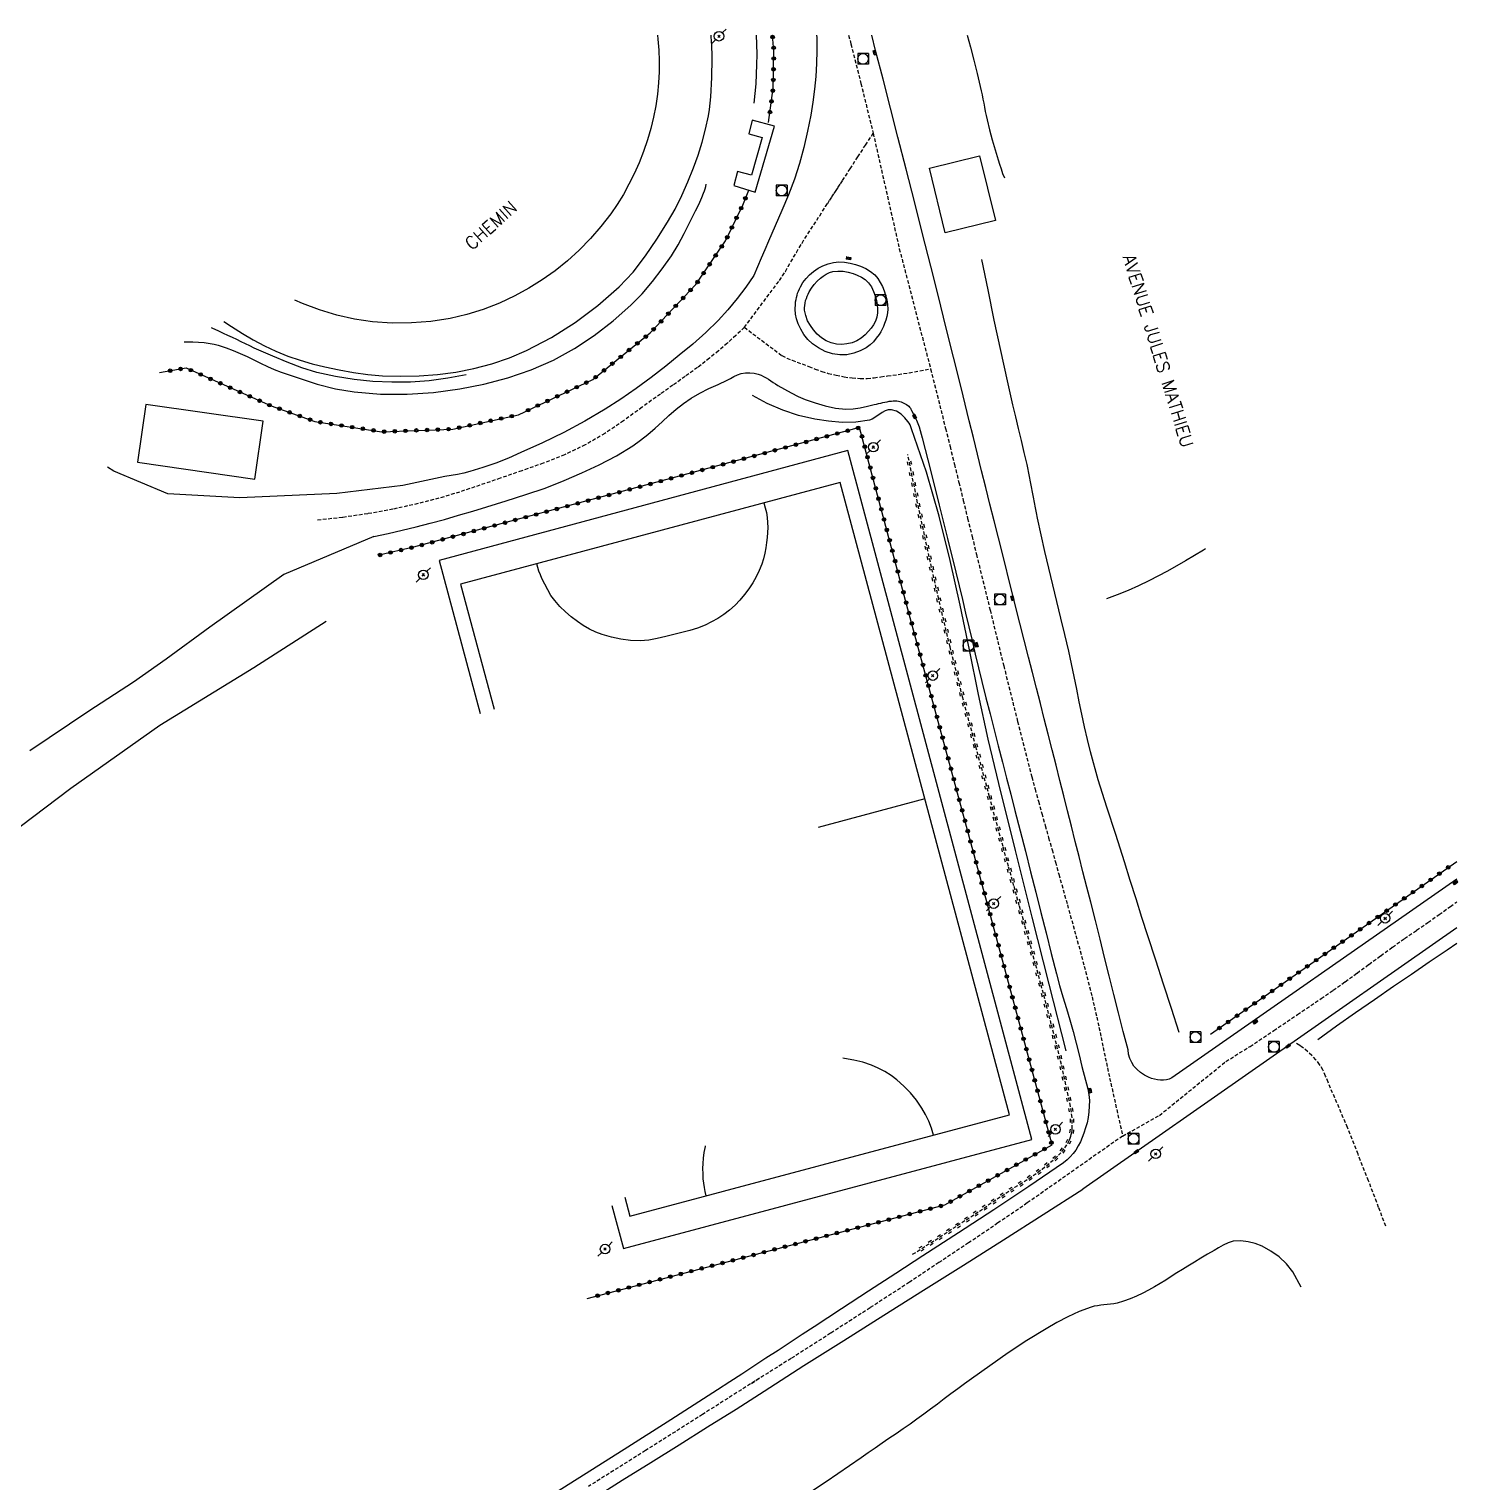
# Model space of a CAD drawing. Header units: millimetres. Extents: x 145999 to 147000, y 141000 to 142001.
# Drawn here: x 146800.8 to 147000.1, y 141798.2 to 142000.9 of the extents above; entities that cross this region are included whole.
import ezdxf

# ---------------------------------------------------------------- set-up
doc = ezdxf.new("R2010")
doc.units = ezdxf.units.MM
doc.linetypes.add('DASHED', pattern=[0.75, 0.5, -0.25])
doc.layers.get('0').update_dxf_attribs({"linetype": 'CONTINUOUS'})
for name, color, linetype in [('W0001', 6, 'DASHED'), ('W0008', 7, 'CONTINUOUS'), ('W0014', 7, 'CONTINUOUS'), ('W0017', 7, 'CONTINUOUS'), ('W0070', 7, 'DASHED'), ('W0104', 1, 'CONTINUOUS'), ('W0211', 2, 'CONTINUOUS'), ('W0214', 2, 'CONTINUOUS'), ('W0220', 5, 'DASHED'), ('W0300', 7, 'CONTINUOUS'), ('W0323', 7, 'CONTINUOUS'), ('W0330', 7, 'CONTINUOUS'), ('W0333', 7, 'CONTINUOUS'), ('W0401', 7, 'CONTINUOUS'), ('W0420', 7, 'CONTINUOUS'), ('W0473', 7, 'CONTINUOUS'), ('W0515', 5, 'CONTINUOUS'), ('W0989', 7, 'CONTINUOUS')]:
    doc.layers.add(name, color=color, linetype=linetype)
doc.styles.get("Standard").update_dxf_attribs({"font": 'romans.shx', "width": 0.85})

# ---------------------------------------------------------------- blocks, each defined once
blk = doc.blocks.new('T420')
for p, q in [((0.75, 0.75), (-0.75, 0.75)), ((-0.75, 0.75), (-0.75, -0.75)), ((0.75, 0.75), (0.75, -0.75)), ((0.75, -0.75), (-0.75, -0.75))]:
    blk.add_line(p, q)
blk.add_ellipse((0, 0), major_axis=(-0.53, 0.53), ratio=1, start_param=3.926991, end_param=10.210176)
blk = doc.blocks.new('T401')
for p, q in [((-0.3, 0.3), (0, 0.3)), ((-0.3, -0.25), (-0.3, 0.3)), ((-0.3, 0.15), (0, 0.15)), ((-0.3, 0), (0, 0)), ((0, 0.3), (0, -0.25)), ((-0.3, -0.15), (0, -0.15)), ((-0.3, -0.25), (-0.3, -0.3)), ((-0.3, -0.3), (0, -0.3)), ((0, -0.3), (0, -0.25))]:
    blk.add_line(p, q)
blk = doc.blocks.new('T473')
for p, q in [((-0.166667, 0.166667), (0.166667, -0.166667)), ((-0.166667, -0.166667), (0.166667, 0.166667)), ((0.500001, 0.500001), (1.000002, 1.000002)), ((-1.000002, -1.000002), (-0.500001, -0.500001))]:
    blk.add_line(p, q)
blk.add_ellipse((0, 0), major_axis=(0.471405, 0.471405), ratio=1, start_param=5.4977871438, end_param=11.780972451)
blk = doc.blocks.new('t323o')
at = {"color": 0, "linetype": 'Continuous'}
for radius in [0.25, 0.15]:
    blk.add_circle((0, 0), radius, dxfattribs=at)
blk = doc.blocks.new('t220o')
at = {"color": 0, "linetype": 'Continuous'}
for p, q in [((-0.25, 0.25), (0.25, 0.25)), ((-0.25, -0.25), (0.25, -0.25))]:
    blk.add_line(p, q, dxfattribs=at)

msp = doc.modelspace()

# ---------------------------------------------------------------- linework, layer by layer
at = {"layer": 'W0001'}
for points in [[(146915.15, 142000), (146915.47, 141998.79), (146916.86, 141993.29), (146918.57, 141986.33)], [(146900.61, 141959.26), (146905.5, 141965.79), (146905.92, 141966.42), (146906.32, 141967.07), (146906.71, 141967.73), (146907.1, 141968.39), (146907.48, 141969.05), (146907.86, 141969.71), (146908.25, 141970.37), (146908.65, 141971.02), (146909.46, 141972.3), (146910.28, 141973.57), (146911.11, 141974.83), (146911.94, 141976.1), (146912.23, 141976.55), (146912.52, 141977.01), (146912.82, 141977.46), (146913.11, 141977.91), (146913.41, 141978.36), (146913.7, 141978.82), (146914, 141979.27), (146914.29, 141979.72), (146915.36, 141981.37), (146916.43, 141983.03), (146917.5, 141984.68), (146918.57, 141986.33)], [(146918.57, 141986.33), (146922.22, 141970.21), (146926.58, 141953.46)], [(146900.61, 141959.26), (146899.43, 141958.14), (146898.23, 141957.05), (146896.99, 141955.99), (146895.74, 141954.95), (146894.07, 141953.65), (146892.35, 141952.4), (146890.63, 141951.18), (146888.89, 141949.96), (146886.33, 141948.11), (146883.76, 141946.24), (146881.14, 141944.45), (146878.39, 141942.85), (146875.51, 141941.48), (146872.55, 141940.31), (146869.55, 141939.25), (146866.55, 141938.22), (146863.72, 141937.24), (146860.87, 141936.29), (146858, 141935.42), (146855.09, 141934.67), (146851.59, 141933.9), (146848.07, 141933.26), (146844.54, 141932.74), (146840.98, 141932.35)], [(146900.61, 141959.26), (146905.85, 141955.31), (146906.54, 141954.96), (146907.25, 141954.67), (146907.97, 141954.41), (146908.68, 141954.15), (146909.58, 141953.8), (146910.48, 141953.44), (146911.39, 141953.11), (146912.31, 141952.84), (146913.41, 141952.58), (146914.52, 141952.35), (146915.65, 141952.2), (146916.78, 141952.12), (146917.74, 141952.13), (146918.69, 141952.23), (146919.64, 141952.36), (146920.58, 141952.49), (146922.08, 141952.69), (146923.58, 141952.93), (146925.08, 141953.18), (146926.58, 141953.46)], [(146926.58, 141953.46), (146928.04, 141947.67), (146928.67, 141945.16), (146929.29, 141942.65), (146929.91, 141940.14), (146930.53, 141937.63), (146931.14, 141935.12), (146931.75, 141932.61), (146932.37, 141930.1), (146932.98, 141927.58), (146934.89, 141919.82), (146936.78, 141912.06), (146938.71, 141904.3), (146940.7, 141896.56), (146941.15, 141894.86), (146941.62, 141893.16), (146942.09, 141891.46), (146942.57, 141889.77), (146943.05, 141888.07), (146943.53, 141886.38), (146944, 141884.68), (146944.47, 141882.98), (146945.66, 141878.71), (146946.85, 141874.45), (146948.02, 141870.17), (146949.11, 141865.87), (146949.44, 141864.46), (146949.76, 141863.05), (146950.07, 141861.64), (146950.36, 141860.22), (146950.66, 141858.81), (146950.95, 141857.39), (146951.25, 141855.97), (146951.56, 141854.56), (146953.37, 141846.47)], [(146953.37, 141846.47), (146958.5, 141849.35), (146967.76, 141856.86), (146971.14, 141858.97), (146974.46, 141861.17), (146977.76, 141863.4), (146981.05, 141865.64), (146982.74, 141866.8), (146984.41, 141867.99), (146986.07, 141869.19), (146987.72, 141870.41), (146989.37, 141871.62), (146991.02, 141872.82), (146992.69, 141874.01), (146994.38, 141875.17), (146995.96, 141876.26), (146997.53, 141877.37), (146999.09, 141878.49), (147000, 141879.15)], [(146953.37, 141846.47), (146940.07, 141837.13), (146935.98, 141834.34), (146931.87, 141831.56), (146927.75, 141828.81), (146923.62, 141826.08), (146918.14, 141822.51), (146912.64, 141818.96), (146907.13, 141815.45), (146901.59, 141811.97), (146902.72, 141812.7), (146894.78, 141807.64), (146886.82, 141802.6), (146878.85, 141797.59)]]:
    msp.add_lwpolyline(points, dxfattribs=at)
at = {"layer": 'W0008'}
for points in [[(146954.12, 141858.5), (146953.46, 141861.07), (146952.8, 141863.64), (146952.15, 141866.21), (146951.51, 141868.79), (146950.86, 141871.36), (146950.22, 141873.93), (146949.57, 141876.51), (146948.92, 141879.08), (146948.38, 141881.2), (146947.84, 141883.32), (146947.31, 141885.44), (146946.77, 141887.56), (146946.24, 141889.69), (146945.7, 141891.81), (146945.17, 141893.93), (146944.63, 141896.05), (146944.09, 141898.2), (146943.54, 141900.35), (146942.99, 141902.5), (146942.44, 141904.65), (146941.89, 141906.8), (146941.35, 141908.95), (146940.8, 141911.1), (146940.25, 141913.25), (146939.05, 141918.01), (146937.84, 141922.77), (146936.64, 141927.52), (146935.44, 141932.28), (146934.86, 141934.6), (146934.28, 141936.92), (146933.7, 141939.24), (146933.13, 141941.56), (146932.55, 141943.89), (146931.98, 141946.21), (146931.4, 141948.53), (146930.83, 141950.85), (146929.78, 141955.09), (146928.73, 141959.32), (146927.68, 141963.56), (146926.61, 141967.79), (146925.47, 141972.3), (146924.32, 141976.8), (146923.16, 141981.3), (146922.01, 141985.8), (146920.98, 141989.83), (146919.95, 141993.86), (146918.92, 141997.88), (146918.38, 142000)], [(146901.92, 141966.51), (146900.79, 141964.86), (146899.58, 141963.26), (146898.3, 141961.72), (146896.95, 141960.23), (146895.22, 141958.52), (146893.4, 141956.91), (146891.53, 141955.36), (146889.64, 141953.85), (146887.59, 141952.27), (146885.5, 141950.72), (146883.38, 141949.24), (146881.19, 141947.85), (146878.33, 141946.17), (146875.42, 141944.6), (146872.45, 141943.14), (146869.43, 141941.78)], [(146848.93, 141930.08), (146850.9, 141930.51), (146852.87, 141930.96), (146854.84, 141931.44), (146856.8, 141931.94), (146858.78, 141932.48), (146860.75, 141933.04), (146862.71, 141933.62), (146864.67, 141934.23), (146867.39, 141935.07), (146870.11, 141935.93), (146872.81, 141936.85), (146875.47, 141937.89), (146877.93, 141938.96), (146880.37, 141940.1), (146882.75, 141941.35), (146885.06, 141942.75), (146886.13, 141943.51), (146887.16, 141944.33), (146888.15, 141945.19), (146889.12, 141946.08), (146890.09, 141946.97), (146891.08, 141947.83), (146892.11, 141948.65), (146893.19, 141949.4), (146894.4, 141950.1), (146895.66, 141950.71), (146896.94, 141951.28), (146898.2, 141951.87), (146898.67, 141952.12), (146899.14, 141952.4), (146899.63, 141952.65), (146900.15, 141952.81), (146900.75, 141952.9), (146901.36, 141952.91), (146901.96, 141952.85), (146902.55, 141952.72), (146902.93, 141952.59), (146903.29, 141952.42), (146903.63, 141952.23), (146903.97, 141952.01), (146904.29, 141951.79), (146904.61, 141951.57), (146904.94, 141951.36), (146905.28, 141951.16), (146906.21, 141950.64), (146907.15, 141950.11), (146908.11, 141949.62), (146909.1, 141949.2), (146910.47, 141948.71), (146911.87, 141948.29), (146913.3, 141947.98), (146914.77, 141947.83), (146915.78, 141947.88), (146916.78, 141948.05), (146917.76, 141948.28), (146918.73, 141948.49), (146919.03, 141948.55), (146919.32, 141948.62), (146919.62, 141948.69), (146919.91, 141948.76), (146920.21, 141948.83), (146920.51, 141948.89), (146920.81, 141948.94), (146921.11, 141948.98), (146921.36, 141949), (146921.61, 141949.02), (146921.87, 141949.01), (146922.12, 141948.97), (146922.5, 141948.86), (146922.87, 141948.7), (146923.22, 141948.5), (146923.54, 141948.26), (146923.66, 141948.13), (146923.76, 141947.98), (146923.84, 141947.83), (146923.92, 141947.68), (146924.17, 141947.24), (146924.39, 141946.79), (146924.6, 141946.33), (146924.8, 141945.86), (146924.98, 141945.36), (146925.14, 141944.86), (146925.29, 141944.35), (146925.41, 141943.83)], [(146925.41, 141943.84), (146926.61, 141939.16), (146927.79, 141934.48), (146928.96, 141929.79), (146930.11, 141925.1), (146930.57, 141923.19), (146931.02, 141921.29), (146931.47, 141919.38), (146931.92, 141917.47), (146932.37, 141915.56), (146932.82, 141913.66), (146933.27, 141911.75), (146933.74, 141909.85), (146934.3, 141907.6), (146934.87, 141905.35), (146935.45, 141903.11), (146936.03, 141900.87), (146936.61, 141898.62), (146937.19, 141896.38), (146937.77, 141894.14), (146938.35, 141891.89), (146939.07, 141889.04), (146939.8, 141886.19), (146940.52, 141883.34), (146941.24, 141880.49), (146941.96, 141877.64), (146942.68, 141874.79), (146943.41, 141871.94), (146944.15, 141869.09), (146944.58, 141867.48), (146945.05, 141865.87), (146945.53, 141864.26), (146946.01, 141862.66), (146946.47, 141861.05), (146946.91, 141859.43), (146947.31, 141857.81), (146947.66, 141856.16)], [(146869.43, 141941.78), (146867.69, 141941.02), (146865.93, 141940.32), (146864.14, 141939.7), (146862.32, 141939.15), (146861.46, 141938.93), (146860.59, 141938.74), (146859.71, 141938.58), (146858.83, 141938.46)], [(147000, 141882.31), (146960.23, 141854.6), (146959.87, 141854.41), (146959.47, 141854.31), (146959.07, 141854.27), (146958.67, 141854.27), (146958.23, 141854.3), (146957.8, 141854.38), (146957.38, 141854.51), (146956.97, 141854.68), (146956.41, 141854.97), (146955.87, 141855.32), (146955.38, 141855.73), (146954.95, 141856.22), (146954.63, 141856.74), (146954.37, 141857.29), (146954.2, 141857.88), (146954.12, 141858.49)], [(147000, 141875.51), (146947.83, 141839.08)], [(146947.66, 141856.16), (146948.51, 141853.04), (146948.67, 141852.24), (146948.73, 141851.44), (146948.72, 141850.63), (146948.67, 141849.83), (146948.56, 141849.07), (146948.41, 141848.32), (146948.21, 141847.59), (146947.97, 141846.87), (146947.73, 141846.26), (146947.47, 141845.66), (146947.17, 141845.08), (146946.83, 141844.52), (146946.46, 141844.03), (146946.05, 141843.57), (146945.61, 141843.14), (146945.14, 141842.75)], [(146945.14, 141842.74), (146940.29, 141839.41), (146935.39, 141836.16), (146930.46, 141832.96), (146925.52, 141829.76), (146921.73, 141827.29), (146917.94, 141824.82), (146914.14, 141822.35), (146910.35, 141819.88), (146908.67, 141818.78), (146906.98, 141817.68), (146905.3, 141816.58), (146903.62, 141815.47), (146901.94, 141814.37), (146900.25, 141813.27), (146898.56, 141812.17), (146896.88, 141811.08), (146890.36, 141806.9), (146883.84, 141802.74), (146877.3, 141798.6), (146870.75, 141794.48)], [(146879.61, 141795.98), (146883.57, 141798.47), (146887.54, 141800.94), (146891.51, 141803.41), (146895.48, 141805.89), (146899.44, 141808.39), (146903.38, 141810.9), (146908.92, 141814.45), (146914.48, 141817.97), (146920.04, 141821.48), (146925.61, 141824.98), (146931.18, 141828.48), (146936.74, 141831.99), (146942.28, 141835.53), (146947.82, 141839.08)]]:
    msp.add_lwpolyline(points, dxfattribs=at)
at = {"layer": 'W0014'}
msp.add_lwpolyline([(146910.69, 142000), (146910.7, 141999.69), (146910.72, 141997.88), (146910.68, 141996.08), (146910.58, 141994.26), (146910.41, 141992.46), (146910.17, 141990.66), (146909.88, 141988.87), (146909.42, 141986.61), (146908.89, 141984.36), (146908.28, 141982.13), (146907.58, 141979.93), (146906.77, 141977.72), (146905.85, 141975.56), (146904.9, 141973.41), (146903.96, 141971.26), (146903.45, 141970.07), (146902.95, 141968.89), (146902.43, 141967.7), (146901.92, 141966.51)], dxfattribs=at)
for points in [[(146913.94, 141955.41), (146912.89, 141955.57), (146911.89, 141955.9), (146910.95, 141956.38), (146910.09, 141956.98), (146909.45, 141957.57), (146908.91, 141958.25), (146908.46, 141958.99), (146908.1, 141959.77), (146907.89, 141960.43), (146907.76, 141961.11), (146907.71, 141961.8), (146907.73, 141962.49), (146907.76, 141962.81), (146907.81, 141963.12), (146907.87, 141963.42), (146907.95, 141963.73), (146908.04, 141964.02), (146908.15, 141964.32), (146908.28, 141964.61), (146908.42, 141964.89), (146908.78, 141965.5), (146909.21, 141966.08), (146909.7, 141966.6), (146910.25, 141967.07), (146910.88, 141967.5), (146911.56, 141967.86), (146912.28, 141968.13), (146913.02, 141968.31), (146913.8, 141968.38), (146914.58, 141968.35), (146915.35, 141968.22), (146916.1, 141968.03), (146916.82, 141967.78), (146917.53, 141967.46), (146918.19, 141967.06), (146918.79, 141966.56), (146919.22, 141966.07), (146919.57, 141965.53), (146919.86, 141964.95), (146920.1, 141964.36), (146920.31, 141963.74), (146920.47, 141963.1), (146920.57, 141962.45), (146920.6, 141961.79), (146920.57, 141961.28), (146920.47, 141960.77), (146920.34, 141960.28), (146920.17, 141959.79), (146920.02, 141959.39), (146919.83, 141959.01), (146919.62, 141958.63), (146919.39, 141958.28), (146919.01, 141957.76), (146918.6, 141957.26), (146918.14, 141956.8), (146917.61, 141956.42), (146916.76, 141955.97), (146915.86, 141955.64), (146914.91, 141955.44)], [(146912.73, 141957.08), (146912.01, 141957.38), (146911.35, 141957.81), (146910.77, 141958.32), (146910.25, 141958.9), (146909.81, 141959.51), (146909.43, 141960.17), (146909.16, 141960.89), (146909.01, 141961.65), (146909, 141961.99), (146909.02, 141962.32), (146909.07, 141962.65), (146909.15, 141962.98), (146909.25, 141963.29), (146909.36, 141963.6), (146909.49, 141963.9), (146909.64, 141964.2), (146909.95, 141964.74), (146910.33, 141965.24), (146910.76, 141965.7), (146911.23, 141966.11), (146911.61, 141966.41), (146912.02, 141966.67), (146912.46, 141966.89), (146912.93, 141967.03), (146913.65, 141967.11), (146914.37, 141967.08), (146915.08, 141966.95), (146915.77, 141966.76), (146916.36, 141966.54), (146916.93, 141966.26), (146917.46, 141965.91), (146917.93, 141965.46), (146918.34, 141964.9), (146918.64, 141964.28), (146918.86, 141963.64), (146919.02, 141962.98), (146919.13, 141962.42), (146919.19, 141961.85), (146919.19, 141961.27), (146919.09, 141960.7), (146918.9, 141960.14), (146918.64, 141959.63), (146918.31, 141959.15), (146917.94, 141958.71), (146917.44, 141958.21), (146916.89, 141957.77), (146916.28, 141957.39), (146915.62, 141957.12), (146914.91, 141956.94), (146914.18, 141956.87), (146913.45, 141956.91)]]:
    msp.add_lwpolyline(points, close=True, dxfattribs=at)
at = {"layer": 'W0017'}
for points in [[(146858.83, 141938.46), (146852.96, 141937.22), (146843.77, 141936.07), (146830.22, 141935.47), (146820.18, 141936.06), (146812.65, 141939.18), (146811.77, 141939.77)], [(146848.93, 141930.08), (146836.38, 141924.8), (146826.05, 141917.46), (146819.93, 141912.97), (146815.41, 141909.76), (146809.17, 141905.73), (146800.93, 141900.21)]]:
    msp.add_lwpolyline(points, dxfattribs=at)
at = {"layer": 'W0070'}
msp.add_lwpolyline([(146990.07, 141833.89), (146989.08, 141836.52), (146987.66, 141840.24), (146986.21, 141843.94), (146984.73, 141847.64), (146984.15, 141849.03), (146983.57, 141850.41), (146982.97, 141851.79), (146982.36, 141853.16), (146982.02, 141854), (146981.69, 141854.84), (146981.31, 141855.68), (146980.84, 141856.46), (146980.34, 141857.11), (146979.77, 141857.69), (146979.16, 141858.24), (146978.54, 141858.76), (146978.32, 141858.93), (146978.1, 141859.09), (146977.86, 141859.24), (146977.63, 141859.38)], dxfattribs=at)
at = {"layer": 'W0104'}
for points in [[(146902.11, 141978.13), (146904.83, 141987.3), (146901.71, 141988.16), (146901.23, 141986.23), (146903.07, 141985.74), (146901.62, 141980.49), (146899.66, 141981), (146899.12, 141979.03)], [(146928.62, 141972.46), (146926.41, 141981.48), (146933.41, 141983.2), (146935.62, 141974.18)], [(146833.5, 141946.15), (146817.14, 141948.52), (146815.97, 141940.46), (146832.33, 141938.09)]]:
    msp.add_lwpolyline(points, close=True, dxfattribs=at)
at = {"layer": 'W0211'}
msp.add_lwpolyline([(146822.45, 141957.22), (146822.85, 141957.23), (146823.65, 141957.23), (146824.46, 141957.2), (146825.27, 141957.13), (146826.08, 141957.02), (146826.65, 141956.91), (146827.22, 141956.77), (146827.78, 141956.6), (146828.34, 141956.42), (146829.32, 141956.04), (146830.28, 141955.63), (146831.23, 141955.18), (146832.18, 141954.72), (146833.12, 141954.26), (146834.07, 141953.82), (146835.03, 141953.4), (146836.01, 141953.02), (146838.49, 141952.16), (146841, 141951.35), (146843.55, 141950.69), (146846.16, 141950.25), (146849.85, 141949.95), (146853.55, 141949.93), (146857.24, 141950.18), (146860.91, 141950.66), (146864.28, 141951.32), (146867.6, 141952.2), (146870.85, 141953.31), (146874, 141954.7), (146876.91, 141956.29), (146879.67, 141958.12), (146882.29, 141960.15), (146884.78, 141962.33), (146886.35, 141963.92), (146887.8, 141965.63), (146889.15, 141967.41), (146890.43, 141969.24), (146891.37, 141970.76), (146892.22, 141972.33), (146893.02, 141973.93), (146893.81, 141975.53), (146894.11, 141976.13), (146894.4, 141976.74), (146894.67, 141977.36), (146894.92, 141977.99), (146895.03, 141978.29), (146895.12, 141978.59), (146895.21, 141978.9), (146895.28, 141979.21)], dxfattribs=at)
at = {"layer": 'W0214'}
msp.add_lwpolyline([(146861.8, 141952.65), (146859.24, 141952.16), (146856.65, 141951.82), (146854.05, 141951.63), (146851.45, 141951.59), (146848.8, 141951.71), (146846.17, 141951.98), (146843.56, 141952.4), (146840.98, 141952.97), (146838.89, 141953.6), (146836.85, 141954.38), (146834.85, 141955.23), (146832.86, 141956.09), (146832.24, 141956.37), (146831.63, 141956.66), (146831.01, 141956.95), (146830.41, 141957.26), (146829.8, 141957.56), (146829.19, 141957.86), (146828.57, 141958.14), (146827.95, 141958.42), (146827.19, 141958.75), (146826.44, 141959.1), (146826.26, 141959.17)], dxfattribs=at)
at = {"layer": 'W0220'}
msp.add_lwpolyline([(146924.08, 141829.97), (146927.2, 141831.96), (146930.3, 141833.98), (146933.39, 141836.01), (146936.45, 141838.08), (146938.35, 141839.32), (146940.27, 141840.55), (146942.15, 141841.85), (146943.91, 141843.3), (146944.41, 141843.78), (146944.89, 141844.29), (146945.33, 141844.84), (146945.71, 141845.44), (146945.83, 141845.68), (146945.94, 141845.92), (146946.04, 141846.17), (146946.13, 141846.43), (146946.21, 141846.69), (146946.27, 141846.95), (146946.31, 141847.22), (146946.34, 141847.49), (146946.33, 141849.05), (146946.1, 141850.6), (146945.76, 141852.12), (146945.44, 141853.62), (146944.84, 141856.46), (146944.15, 141859.28), (146943.42, 141862.09), (146942.69, 141864.9), (146941.97, 141867.65), (146941.23, 141870.39), (146940.48, 141873.14), (146939.72, 141875.87), (146938.96, 141878.61), (146938.2, 141881.35), (146937.44, 141884.09), (146936.69, 141886.83), (146934.8, 141893.79), (146932.9, 141900.75), (146931.05, 141907.71), (146929.29, 141914.7), (146927.71, 141921.39), (146926.2, 141928.09), (146924.77, 141934.8), (146923.4, 141941.53)], dxfattribs=at)
at = {"layer": 'W0300'}
for points in [[(146902.27, 142000), (146902.32, 141998.74), (146902.34, 141997.33), (146902.32, 141995.91), (146902.27, 141994.56), (146902.19, 141993.21), (146902.07, 141991.87), (146901.91, 141990.53)], [(146931.7, 142000), (146932.15, 141998.34), (146932.63, 141996.51), (146933.09, 141994.67), (146933.52, 141992.83), (146933.65, 141992.26), (146933.77, 141991.68), (146933.88, 141991.1), (146933.99, 141990.52), (146934.1, 141989.95), (146934.21, 141989.37), (146934.33, 141988.79), (146934.46, 141988.22), (146934.81, 141986.82), (146935.18, 141985.42), (146935.57, 141984.03), (146935.99, 141982.64), (146936.19, 141982), (146936.41, 141981.36), (146936.63, 141980.72), (146936.87, 141980.09)], [(146961.27, 141860.91), (146960.17, 141864.27), (146959.07, 141867.64), (146957.98, 141871.01), (146956.9, 141874.38), (146956.07, 141876.95), (146955.25, 141879.53), (146954.44, 141882.11), (146953.63, 141884.69), (146952.4, 141888.51), (146951.16, 141892.33), (146949.97, 141896.17), (146948.88, 141900.04), (146948.45, 141901.78), (146948.05, 141903.53), (146947.67, 141905.29), (146947.31, 141907.05), (146946.96, 141908.81), (146946.6, 141910.57), (146946.24, 141912.32), (146945.86, 141914.08), (146945.32, 141916.4), (146944.77, 141918.72), (146944.21, 141921.04), (146943.64, 141923.35), (146943.08, 141925.67), (146942.53, 141927.99), (146942, 141930.32), (146941.49, 141932.64), (146941.34, 141933.37), (146941.21, 141934.09), (146941.07, 141934.82), (146940.94, 141935.55), (146940.81, 141936.27), (146940.68, 141937), (146940.54, 141937.72), (146940.4, 141938.45), (146940.03, 141940.12), (146939.65, 141941.79), (146939.26, 141943.46), (146938.86, 141945.13), (146938.46, 141946.79), (146938.06, 141948.46), (146937.67, 141950.13), (146937.29, 141951.8), (146936.37, 141956.02), (146935.47, 141960.25), (146934.6, 141964.48), (146933.74, 141968.71)], [(146945.49, 141858.34), (146943.12, 141867.66), (146940.75, 141876.98), (146938.41, 141886.3), (146936.08, 141895.63), (146934.61, 141901.82), (146933.27, 141908.04), (146931.99, 141914.27), (146930.69, 141920.5), (146929.31, 141926.73), (146927.76, 141932.92), (146925.99, 141939.06), (146923.93, 141945.11), (146923.83, 141945.38), (146923.72, 141945.65), (146923.59, 141945.91), (146923.41, 141946.14), (146922.97, 141946.66), (146922.46, 141947.16), (146921.84, 141947.56), (146921.12, 141947.76), (146920.66, 141947.74), (146920.23, 141947.6), (146919.84, 141947.39), (146919.48, 141947.16), (146919.15, 141946.91), (146918.82, 141946.67), (146918.45, 141946.46), (146918.05, 141946.33), (146916.14, 141946.05), (146914.23, 141946.01), (146912.32, 141946.16), (146910.44, 141946.45), (146908.17, 141946.98), (146905.95, 141947.71), (146903.8, 141948.63), (146901.74, 141949.73)], [(146964.95, 141928.36), (146964.63, 141928.16), (146962.13, 141926.69), (146959.61, 141925.27), (146957.04, 141923.92), (146955.59, 141923.22), (146954.12, 141922.56), (146952.63, 141921.94), (146951.11, 141921.38)], [(147000, 141873.33), (146998.63, 141872.41), (146996.13, 141870.72), (146993.64, 141869.02), (146991.16, 141867.31), (146988.5, 141865.48), (146985.86, 141863.63), (146983.22, 141861.77), (146980.58, 141859.9)]]:
    msp.add_lwpolyline(points, dxfattribs=at)
at = {"layer": 'W0323'}
for points in [[(146903.99, 141987.81), (146904.63, 141992.62), (146904.73, 141997.8), (146904.51, 142000)], [(146869.08, 141947.07), (146879.46, 141951.98), (146887.48, 141958.48), (146893.84, 141965.23), (146897.99, 141971.32), (146900.37, 141976.32), (146901.21, 141978.39)], [(146819.02, 141952.95), (146822.72, 141953.59), (146834.58, 141948.32), (146840.71, 141946.14), (146849.99, 141944.7), (146859.92, 141945.08), (146869.08, 141947.07)], [(146878.68, 141823.82), (146928.55, 141836.86), (146943.52, 141845.25), (146932.99, 141884.48), (146923.28, 141920.47), (146916.68, 141945.29), (146890.28, 141938.16), (146854.45, 141928.59), (146849.68, 141927.49)], [(146965.63, 141860.66), (147000, 141884.78)]]:
    msp.add_lwpolyline(points, dxfattribs=at)
at = {"layer": 'W0330'}
msp.add_lwpolyline([(146842.25, 141918.24), (146832.17, 141911.79), (146819.07, 141903.71), (146806.67, 141894.96), (146796.08, 141886.99), (146786.23, 141879.49)], dxfattribs=at)
at = {"layer": 'W0333'}
for points in [[(146828.01, 141960.06), (146829.08, 141959.36), (146830.58, 141958.42), (146832.11, 141957.52), (146833.67, 141956.68), (146835.27, 141955.92), (146836.94, 141955.26), (146838.63, 141954.69), (146840.34, 141954.19), (146842.08, 141953.75), (146844.07, 141953.31), (146846.08, 141952.95), (146848.1, 141952.67), (146850.14, 141952.51), (146852.7, 141952.44), (146855.26, 141952.49), (146857.82, 141952.68), (146860.36, 141953.03), (146862.88, 141953.54), (146865.38, 141954.19), (146867.83, 141955), (146870.2, 141956.02), (146873.68, 141957.85), (146877.02, 141959.94), (146880.18, 141962.29), (146883.14, 141964.9), (146885.08, 141966.97), (146886.82, 141969.21), (146888.4, 141971.55), (146889.89, 141973.94), (146890.93, 141975.76), (146891.87, 141977.64), (146892.72, 141979.55), (146893.5, 141981.5), (146894.14, 141983.28), (146894.71, 141985.09), (146895.19, 141986.92), (146895.58, 141988.77), (146895.72, 141989.65), (146895.83, 141990.54), (146895.92, 141991.42), (146895.99, 141992.31), (146896.03, 141993.2), (146896.07, 141994.09), (146896.09, 141994.98), (146896.1, 141995.87), (146896.1, 141997.19), (146896.06, 141998.51), (146895.98, 141999.83), (146895.96, 142000)], [(146888.47, 142000), (146888.54, 141999.46), (146888.66, 141997.94), (146888.72, 141996.42), (146888.72, 141994.9), (146888.65, 141993.38), (146888.49, 141991.77), (146888.25, 141990.17), (146887.94, 141988.58), (146887.56, 141987.01), (146887.08, 141985.39), (146886.53, 141983.79), (146885.91, 141982.22), (146885.23, 141980.68), (146884.51, 141979.23), (146883.73, 141977.8), (146882.88, 141976.41), (146881.96, 141975.07), (146880.59, 141973.31), (146879.13, 141971.63), (146877.58, 141970.04), (146875.93, 141968.54), (146874.21, 141967.16), (146872.41, 141965.87), (146870.54, 141964.7), (146868.6, 141963.65), (146866.43, 141962.64), (146864.19, 141961.77), (146861.91, 141961.05), (146859.57, 141960.51), (146856.89, 141960.09), (146854.18, 141959.87), (146851.46, 141959.85), (146848.75, 141960.04), (146846.24, 141960.41), (146843.77, 141960.98), (146841.35, 141961.71), (146838.97, 141962.58), (146837.88, 141963.04)], [(146940.71, 141846), (146915.02, 141942.09), (146858.03, 141926.75), (146863.76, 141905.38)], [(146937.6, 141849.42), (146913.98, 141937.63), (146861.03, 141923.43), (146865.69, 141906)], [(146903.33, 141934.77), (146903.52, 141934.1), (146903.67, 141933.42), (146903.78, 141932.73), (146903.85, 141932.04), (146903.87, 141931.34), (146903.85, 141930.64), (146903.79, 141929.95), (146903.71, 141929.26), (146903.6, 141928.5), (146903.46, 141927.74), (146903.28, 141926.98), (146903.05, 141926.25), (146902.68, 141925.34), (146902.25, 141924.46), (146901.77, 141923.61), (146901.23, 141922.8), (146900.64, 141921.99), (146899.99, 141921.23), (146899.3, 141920.5), (146898.55, 141919.83), (146897.75, 141919.22), (146896.91, 141918.67), (146896.03, 141918.18), (146895.13, 141917.74), (146894.07, 141917.32), (146892.98, 141916.98), (146891.89, 141916.69), (146890.79, 141916.42), (146889.63, 141916.13), (146888.46, 141915.84), (146887.27, 141915.62), (146886.07, 141915.53), (146884.72, 141915.58), (146883.39, 141915.75), (146882.08, 141916.03), (146880.79, 141916.4), (146879.87, 141916.76), (146878.99, 141917.18), (146878.14, 141917.67), (146877.33, 141918.21), (146876.46, 141918.86), (146875.64, 141919.57), (146874.87, 141920.33), (146874.16, 141921.15), (146873.63, 141921.87), (146873.17, 141922.63), (146872.75, 141923.42), (146872.36, 141924.23), (146872.15, 141924.72), (146871.95, 141925.23), (146871.78, 141925.75), (146871.64, 141926.28)], [(146925.8, 141893.5), (146910.92, 141889.51)], [(146926.99, 141846.59), (146926.69, 141847.58), (146926.32, 141848.54), (146925.87, 141849.47), (146925.36, 141850.37), (146924.6, 141851.45), (146923.77, 141852.48), (146922.86, 141853.43), (146921.87, 141854.31), (146921.06, 141854.92), (146920.2, 141855.47), (146919.29, 141855.94), (146918.36, 141856.34), (146917.13, 141856.76), (146915.87, 141857.07), (146914.59, 141857.29), (146914.32, 141857.31)], [(146883.91, 141837.94), (146884.62, 141835.3), (146937.6, 141849.42)], [(146882.13, 141836.8), (146883.75, 141830.77), (146940.71, 141846)], [(146895.14, 141845.09), (146895.12, 141845.01), (146894.97, 141844.19), (146894.86, 141843.36), (146894.8, 141842.65), (146894.78, 141841.94), (146894.79, 141841.22), (146894.83, 141840.51), (146894.9, 141839.91), (146894.98, 141839.31), (146895.1, 141838.72), (146895.23, 141838.13)]]:
    msp.add_lwpolyline(points, dxfattribs=at)
at = {"layer": 'W0515'}
msp.add_lwpolyline([(146978.28, 141825.4), (146977.1, 141827.54), (146976.22, 141828.64), (146975.19, 141829.61), (146974.05, 141830.43), (146972.82, 141831.1), (146971.87, 141831.47), (146970.87, 141831.73), (146969.85, 141831.84), (146968.81, 141831.79), (146968.08, 141831.59), (146967.4, 141831.26), (146966.76, 141830.87), (146966.13, 141830.5), (146965.2, 141829.98), (146964.29, 141829.44), (146963.39, 141828.89), (146962.48, 141828.34), (146961.7, 141827.86), (146960.92, 141827.37), (146960.15, 141826.87), (146959.38, 141826.38), (146958.6, 141825.89), (146957.81, 141825.42), (146957, 141824.97), (146956.18, 141824.55), (146955.31, 141824.14), (146954.42, 141823.77), (146953.51, 141823.45), (146952.59, 141823.17), (146952.14, 141823.07), (146951.68, 141823), (146951.23, 141822.95), (146950.77, 141822.91), (146950.32, 141822.86), (146949.86, 141822.8), (146949.41, 141822.72), (146948.96, 141822.6), (146947.32, 141822), (146945.74, 141821.27), (146944.21, 141820.45), (146942.7, 141819.6), (146940.02, 141817.97), (146937.41, 141816.23), (146934.84, 141814.43), (146932.28, 141812.62), (146931.32, 141811.93), (146930.37, 141811.23), (146929.42, 141810.52), (146928.47, 141809.81), (146927.53, 141809.09), (146926.58, 141808.38), (146925.63, 141807.67), (146924.67, 141806.98), (146923.71, 141806.29), (146922.74, 141805.62), (146921.76, 141804.94), (146920.78, 141804.28), (146919.81, 141803.61), (146918.83, 141802.94), (146917.86, 141802.27), (146916.89, 141801.59), (146912.02, 141798.26), (146907.07, 141794.99)], dxfattribs=at)

# ---------------------------------------------------------------- block references
at = {"layer": 'W0220'}
for p, rotation in [((146923.65, 141940.31), 101.4486543177725), ((146923.95, 141938.84), 101.4486543177725), ((146924.25, 141937.37), 101.4486543177725), ((146924.54, 141935.9), 101.4486543177725), ((146924.84, 141934.43), 102.0713152585059), ((146925.16, 141932.96), 102.0713152585059), ((146925.47, 141931.5), 102.0713152585059), ((146925.79, 141930.03), 102.0713152585059), ((146926.1, 141928.56), 102.0713152585059), ((146926.42, 141927.1), 102.6939757937545), ((146926.75, 141925.63), 102.6939757937545), ((146927.08, 141924.17), 102.6939757937545), ((146927.41, 141922.71), 102.6939757937545), ((146927.74, 141921.24), 103.316635923608), ((146928.09, 141919.78), 103.316635923608), ((146928.44, 141918.33), 103.316635923608), ((146928.78, 141916.87), 103.316635923608), ((146929.13, 141915.41), 103.316635923608), ((146929.48, 141913.95), 104.1128588508715), ((146929.85, 141912.49), 104.1128588508715), ((146930.21, 141911.04), 104.1128588508715), ((146930.58, 141909.58), 104.1128588508715), ((146930.95, 141908.13), 104.1128588508715), ((146931.33, 141906.68), 104.9052896168254), ((146931.71, 141905.23), 104.9052896168254), ((146932.1, 141903.78), 104.9052896168254), ((146932.48, 141902.33), 104.9052896168254), ((146932.87, 141900.88), 104.9052896168254), ((146933.26, 141899.43), 105.2695755710944), ((146933.66, 141897.99), 105.2695755710944), ((146934.05, 141896.54), 105.2695755710944), ((146934.45, 141895.09), 105.2695755710944), ((146934.84, 141893.65), 105.2055981482041), ((146935.24, 141892.2), 105.2055981482041), ((146935.63, 141890.75), 105.2055981482041), ((146936.02, 141889.3), 105.2055981482041), ((146936.42, 141887.86), 105.2055981482041), ((146936.81, 141886.41), 105.2105408549715), ((146937.2, 141884.96), 105.2105408549715), ((146937.6, 141883.51), 105.4251011288944), ((146938, 141882.07), 105.4251011288944), ((146938.4, 141880.62), 105.5508753491833), ((146938.8, 141879.18), 105.5508753491833), ((146939.2, 141877.73), 105.5878617567591), ((146939.61, 141876.29), 105.5878617567591), ((146940.01, 141874.84), 105.5142822693441), ((146940.41, 141873.4), 105.5142822693441), ((146940.81, 141871.95), 105.3301429081272), ((146941.2, 141870.5), 105.3301429081272), ((146941.59, 141869.06), 105.0572317243109), ((146941.98, 141867.61), 104.6955525335341), ((146942.36, 141866.16), 104.6955525335341), ((146942.74, 141864.7), 104.6125352907856), ((146943.12, 141863.25), 104.6125352907856), ((146943.5, 141861.8), 104.5214340026574), ((146943.88, 141860.35), 104.5214340026574), ((146944.25, 141858.9), 103.6506416699022), ((146944.6, 141857.44), 103.6506416699022), ((146944.94, 141855.98), 102.0010963594409), ((146945.25, 141854.51), 102.0010963594409), ((146945.57, 141853.04), 102.0921904577884), ((146945.88, 141851.58), 102.4086906755265), ((146946.17, 141850.11), 98.48452399635237), ((146946.33, 141848.62), 90.43899957909618), ((146945.84, 141845.7), 65.25877809956701), ((146946.29, 141847.12), 80.36293786040238), ((146943.98, 141843.37), 43.71679999017021), ((146945.02, 141844.45), 51.5456714381841), ((146941.64, 141841.49), 34.70095937342174), ((146942.83, 141842.41), 39.5313661016303), ((146939.14, 141839.83), 32.58941835925256), ((146940.4, 141840.64), 34.70095937342174), ((146935.38, 141837.36), 33.89759722185963), ((146936.63, 141838.19), 33.22449220489026), ((146937.88, 141839.01), 33.22449220489026), ((146932.89, 141835.69), 33.45054562324461), ((146934.14, 141836.52), 33.89759722185963), ((146929.13, 141833.22), 33.00349266643462), ((146930.39, 141834.03), 33.45054562324461), ((146931.64, 141834.86), 33.45054562324461), ((146926.61, 141831.59), 32.55643835178624), ((146927.87, 141832.4), 33.00349266643462), ((146925.35, 141830.78), 32.55643835178624)]:
    msp.add_blockref('t220o', p, dxfattribs=dict(at, rotation=rotation))
at = {"layer": 'W0323'}
for p, rotation in [((146904.54, 141999.75), 95.69662931281832), ((146904.69, 141998.26), 95.69662931281832), ((146904.71, 141996.76), 88.83987759436394), ((146904.65, 141993.76), 88.83987759436394), ((146904.68, 141995.26), 88.83987759436394), ((146904.58, 141992.27), 82.4459249795372), ((146904.19, 141989.29), 82.4459249795372), ((146904.39, 141990.78), 82.4459249795372), ((146900.75, 141977.26), 67.97507723540559), ((146900.16, 141975.88), 64.50057840386361), ((146898.87, 141973.18), 64.50057840386361), ((146899.52, 141974.53), 64.50057840386361), ((146898.22, 141971.82), 64.50057840386361), ((146896.61, 141969.3), 55.73619577488398), ((146897.45, 141970.54), 55.73619577488398), ((146895.76, 141968.06), 55.73619577488398), ((146894.08, 141965.58), 55.73619577488398), ((146894.92, 141966.82), 55.73619577488398), ((146892.07, 141963.36), 46.73941051770478), ((146893.1, 141964.45), 46.73941051770478), ((146890.01, 141961.17), 46.73941051770478), ((146891.04, 141962.26), 46.73941051770478), ((146887.96, 141958.99), 46.73941051770478), ((146888.99, 141960.08), 46.73941051770478), ((146885.69, 141957.03), 39.01256122091104), ((146886.86, 141957.97), 39.01256122091104), ((146883.36, 141955.14), 39.01256122091104), ((146884.53, 141956.09), 39.01256122091104), ((146820.5, 141953.2), 9.899177174315207), ((146821.97, 141953.46), 9.899177174315207), ((146823.4, 141953.29), 336.0159973767371), ((146824.77, 141952.68), 336.0159973767371), ((146881.03, 141953.25), 39.01256122091104), ((146882.19, 141954.2), 39.01256122091104), ((146826.14, 141952.07), 336.0159973767371), ((146827.51, 141951.46), 336.0159973767371), ((146828.88, 141950.85), 336.0159973767371), ((146877.22, 141950.92), 25.32220847340081), ((146878.57, 141951.56), 25.32220847340081), ((146879.86, 141952.31), 39.01256122091104), ((146830.25, 141950.24), 336.0159973767371), ((146831.62, 141949.63), 336.0159973767371), ((146832.99, 141949.02), 336.0159973767371), ((146873.15, 141949), 25.32220847340081), ((146874.51, 141949.64), 25.32220847340081), ((146875.86, 141950.28), 25.32220847340081), ((146834.36, 141948.41), 336.0159973767371), ((146835.77, 141947.9), 340.4397828605536), ((146837.18, 141947.39), 340.4397828605536), ((146838.6, 141946.89), 340.4397828605536), ((146868.16, 141946.87), 12.28087315324905), ((146870.44, 141947.71), 25.32220847340081), ((146871.79, 141948.36), 25.32220847340081), ((146840.01, 141946.39), 340.4397828605536), ((146841.46, 141946.02), 351.2176608937126), ((146842.94, 141945.79), 351.2176608937126), ((146844.42, 141945.57), 351.2176608937126), ((146845.9, 141945.34), 351.2176608937126), ((146847.39, 141945.11), 351.2176608937126), ((146848.87, 141944.88), 351.2176608937126), ((146850.36, 141944.72), 2.151619535850113), ((146851.85, 141944.77), 2.151619535850113), ((146853.35, 141944.83), 2.151619535850113), ((146854.85, 141944.89), 2.151619535850113), ((146856.35, 141944.94), 2.151619535850113), ((146857.85, 141945), 2.151619535850113), ((146859.35, 141945.06), 2.151619535850113), ((146860.83, 141945.28), 12.28087315324905), ((146862.29, 141945.59), 12.28087315324905), ((146863.76, 141945.91), 12.28087315324905), ((146865.22, 141946.23), 12.28087315324905), ((146866.69, 141946.55), 12.28087315324905), ((146915.02, 141944.84), 195.1066215252029), ((146916.47, 141945.23), 195.1066215252029), ((146907.78, 141942.89), 195.1066215252029), ((146909.23, 141943.28), 195.1066215252029), ((146910.68, 141943.67), 195.1066215252029), ((146912.12, 141944.06), 195.1066215252029), ((146913.57, 141944.45), 195.1066215252029), ((146917.01, 141944.05), 104.8880136882024), ((146917.4, 141942.6), 104.8880136882024), ((146899.09, 141940.54), 195.1066215252029), ((146900.54, 141940.93), 195.1066215252029), ((146901.99, 141941.32), 195.1066215252029), ((146903.44, 141941.71), 195.1066215252029), ((146904.88, 141942.11), 195.1066215252029), ((146906.33, 141942.5), 195.1066215252029), ((146917.78, 141941.15), 104.8880136882024), ((146891.85, 141938.59), 195.1066215252029), ((146893.3, 141938.98), 195.1066215252029), ((146894.75, 141939.37), 195.1066215252029), ((146896.2, 141939.76), 195.1066215252029), ((146897.64, 141940.15), 195.1066215252029), ((146918.17, 141939.7), 104.8880136882024), ((146884.61, 141936.65), 194.9554003410292), ((146886.05, 141937.03), 194.9554003410292), ((146887.5, 141937.42), 194.9554003410292), ((146888.95, 141937.81), 194.9554003410292), ((146890.4, 141938.2), 195.1066215252029), ((146918.55, 141938.25), 104.8880136882024), ((146918.94, 141936.8), 104.8880136882024), ((146877.36, 141934.71), 194.9554003410292), ((146878.81, 141935.1), 194.9554003410292), ((146880.26, 141935.49), 194.9554003410292), ((146881.71, 141935.87), 194.9554003410292), ((146883.16, 141936.26), 194.9554003410292), ((146919.32, 141935.35), 104.8880136882024), ((146870.11, 141932.78), 194.9554003410292), ((146871.56, 141933.16), 194.9554003410292), ((146873.01, 141933.55), 194.9554003410292), ((146874.46, 141933.94), 194.9554003410292), ((146875.91, 141934.32), 194.9554003410292), ((146919.71, 141933.9), 104.8880136882024), ((146920.09, 141932.46), 104.8880136882024), ((146861.42, 141930.45), 194.9554003410292), ((146862.87, 141930.84), 194.9554003410292), ((146864.32, 141931.23), 194.9554003410292), ((146865.77, 141931.62), 194.9554003410292), ((146867.22, 141932), 194.9554003410292), ((146868.66, 141932.39), 194.9554003410292), ((146920.48, 141931.01), 104.8880136882024), ((146854.17, 141928.53), 193.0139230730176), ((146855.62, 141928.91), 194.9554003410292), ((146857.07, 141929.29), 194.9554003410292), ((146858.52, 141929.68), 194.9554003410292), ((146859.97, 141930.07), 194.9554003410292), ((146920.86, 141929.56), 104.8880136882024), ((146849.79, 141927.51), 193.0139230730176), ((146851.25, 141927.85), 193.0139230730176), ((146852.71, 141928.19), 193.0139230730176), ((146921.25, 141928.11), 104.8880136882024), ((146921.63, 141926.66), 104.8880136882024), ((146922.02, 141925.21), 104.8880136882024), ((146922.41, 141923.76), 104.8880136882024), ((146922.79, 141922.31), 104.8880136882024), ((146923.18, 141920.86), 104.8880136882024), ((146923.57, 141919.41), 105.096858367079), ((146923.96, 141917.96), 105.096858367079), ((146924.35, 141916.51), 105.096858367079), ((146924.74, 141915.06), 105.096858367079), ((146925.13, 141913.62), 105.096858367079), ((146925.52, 141912.17), 105.096858367079), ((146925.91, 141910.72), 105.096858367079), ((146926.3, 141909.27), 105.096858367079), ((146926.69, 141907.82), 105.096858367079), ((146927.08, 141906.38), 105.096858367079), ((146927.47, 141904.93), 105.096858367079), ((146927.86, 141903.48), 105.096858367079), ((146928.25, 141902.03), 105.096858367079), ((146928.64, 141900.58), 105.096858367079), ((146929.04, 141899.13), 105.096858367079), ((146929.43, 141897.69), 105.096858367079), ((146929.82, 141896.24), 105.096858367079), ((146930.21, 141894.79), 105.096858367079), ((146930.6, 141893.34), 105.096858367079), ((146930.99, 141891.89), 105.096858367079), ((146931.38, 141890.44), 105.096858367079), ((146931.77, 141889), 105.096858367079), ((146932.16, 141887.55), 105.096858367079), ((146932.55, 141886.1), 105.096858367079), ((146932.94, 141884.65), 105.096858367079), ((146998.78, 141883.93), 35.05662932565645), ((146933.33, 141883.2), 105.0301908434838), ((146996.33, 141882.2), 35.05662932565645), ((146997.56, 141883.07), 35.05662932565645), ((146933.72, 141881.75), 105.0301908434838), ((146934.11, 141880.31), 105.0301908434838), ((146993.87, 141880.48), 35.05662932565645), ((146995.1, 141881.34), 35.05662932565645), ((146934.5, 141878.86), 105.0301908434838), ((146990.19, 141877.9), 35.05662932565645), ((146991.42, 141878.76), 35.05662932565645), ((146992.65, 141879.62), 35.05662932565645), ((146934.89, 141877.41), 105.0301908434838), ((146935.28, 141875.96), 105.0301908434838), ((146987.73, 141876.17), 35.05662932565645), ((146988.96, 141877.03), 35.05662932565645), ((146935.67, 141874.51), 105.0301908434838), ((146985.28, 141874.45), 35.05662932565645), ((146986.51, 141875.31), 35.05662932565645), ((146936.05, 141873.06), 105.0301908434838), ((146981.59, 141871.86), 35.05662932565645), ((146982.82, 141872.73), 35.05662932565645), ((146984.05, 141873.59), 35.05662932565645), ((146936.44, 141871.61), 105.0301908434838), ((146936.83, 141870.16), 105.0301908434838), ((146979.14, 141870.14), 35.05662932565645), ((146980.37, 141871), 35.05662932565645), ((146937.22, 141868.72), 105.0301908434838), ((146975.46, 141867.56), 35.05662932565645), ((146976.68, 141868.42), 35.05662932565645), ((146977.91, 141869.28), 35.05662932565645), ((146937.61, 141867.27), 105.0301908434838), ((146938, 141865.82), 105.0301908434838), ((146973, 141865.83), 35.05662932565645), ((146974.23, 141866.7), 35.05662932565645), ((146938.39, 141864.37), 105.0301908434838), ((146970.54, 141864.11), 35.05662932565645), ((146971.77, 141864.97), 35.05662932565645), ((146938.78, 141862.92), 105.0301908434838), ((146966.86, 141861.53), 35.05662932565645), ((146968.09, 141862.39), 35.05662932565645), ((146969.32, 141863.25), 35.05662932565645), ((146939.17, 141861.47), 105.0301908434838), ((146939.55, 141860.02), 105.0301908434838), ((146939.94, 141858.58), 105.0301908434838), ((146940.33, 141857.13), 105.0301908434838), ((146940.72, 141855.68), 105.0301908434838), ((146941.11, 141854.23), 105.0301908434838), ((146941.5, 141852.78), 105.0301908434838), ((146941.89, 141851.33), 105.0301908434838), ((146942.28, 141849.88), 105.0301908434838), ((146942.67, 141848.43), 105.0301908434838), ((146943.06, 141846.99), 105.0301908434838), ((146943.44, 141845.54), 105.0301908434838), ((146941.16, 141843.93), 29.27922364088964), ((146942.47, 141844.66), 29.27922364088964), ((146937.24, 141841.73), 29.27922364088964), ((146938.54, 141842.46), 29.27922364088964), ((146939.85, 141843.2), 29.27922364088964), ((146933.31, 141839.53), 29.27922364088964), ((146934.62, 141840.26), 29.27922364088964), ((146935.93, 141841), 29.27922364088964), ((146929.38, 141837.33), 29.27922364088964), ((146930.69, 141838.06), 29.27922364088964), ((146932, 141838.8), 29.27922364088964), ((146922.22, 141835.2), 14.64832865073354), ((146923.67, 141835.58), 14.64832865073354), ((146925.12, 141835.96), 14.64832865073354), ((146926.57, 141836.34), 14.64832865073354), ((146928.03, 141836.72), 14.64832865073354), ((146914.96, 141833.31), 14.64832865073354), ((146916.42, 141833.69), 14.64832865073354), ((146917.87, 141834.07), 14.64832865073354), ((146919.32, 141834.45), 14.64832865073354), ((146920.77, 141834.82), 14.64832865073354), ((146907.71, 141831.41), 14.64832865073354), ((146909.16, 141831.79), 14.64832865073354), ((146910.61, 141832.17), 14.64832865073354), ((146912.06, 141832.55), 14.64832865073354), ((146913.51, 141832.93), 14.64832865073354), ((146899, 141829.13), 14.64832865073354), ((146900.45, 141829.51), 14.64832865073354), ((146901.9, 141829.89), 14.64832865073354), ((146903.35, 141830.27), 14.64832865073354), ((146904.81, 141830.65), 14.64832865073354), ((146906.26, 141831.03), 14.64832865073354), ((146891.74, 141827.24), 14.64832865073354), ((146893.2, 141827.62), 14.64832865073354), ((146894.65, 141828), 14.64832865073354), ((146896.1, 141828.38), 14.64832865073354), ((146897.55, 141828.76), 14.64832865073354), ((146884.49, 141825.34), 14.64832865073354), ((146885.94, 141825.72), 14.64832865073354), ((146887.39, 141826.1), 14.64832865073354), ((146888.84, 141826.48), 14.64832865073354), ((146890.29, 141826.86), 14.64832865073354), ((146880.13, 141824.2), 14.64832865073354), ((146881.59, 141824.58), 14.64832865073354), ((146883.04, 141824.96), 14.64832865073354)]:
    msp.add_blockref('t323o', p, dxfattribs=dict(at, rotation=rotation))
at = {"layer": 'W0401'}
for p, rotation in [((146918.92, 141997.62), 14.38360339294714), ((146915.11, 141968.74), 260.2781247969791), ((146924.23, 141946.76), 205.8264565448576), ((146938.14, 141921.54), 14.22697349490041), ((146932.84, 141914.93), 193.2715716427553), ((146999.72, 141881.94), 124.8777865775345), ((146971.82, 141862.5), 124.8777865775345), ((146976.37, 141859.15), 124.9200517881185), ((146948.69, 141852.75), 191.9478126797152), ((146955.21, 141844.4), 124.9200517881185)]:
    msp.add_blockref('T401', p, dxfattribs=dict(at, rotation=rotation))
at = {"layer": 'W0420'}
for p in [(146917.16, 141996.7), (146905.81, 141978.35), (146919.61, 141963.05), (146936.26, 141921.29), (146931.86, 141914.86), (146963.52, 141860.26), (146974.47, 141858.9), (146954.9, 141846.07)]:
    msp.add_blockref('T420', p, dxfattribs=at)
at = {"layer": 'W0473'}
for p in [(146897.07, 141999.86), (146918.6, 141942.55), (146855.82, 141924.74), (146926.89, 141910.69), (146935.39, 141878.89), (146989.99, 141876.84), (146944, 141847.4), (146957.99, 141843.98), (146881.18, 141830.7)]:
    msp.add_blockref('T473', p, dxfattribs=at)

# ---------------------------------------------------------------- texts
at = {"layer": 'W0989'}
for s, rotation, p in [('CHEMIN', 41.8829, (146862.59, 141969.93)), ('AVENUE JULES MATHIEU', 287.1459, (146953.37, 141969.08))]:
    msp.add_text(s, height=1.75, rotation=rotation, dxfattribs=at).set_placement(p)

doc.saveas('drawing.dxf')
